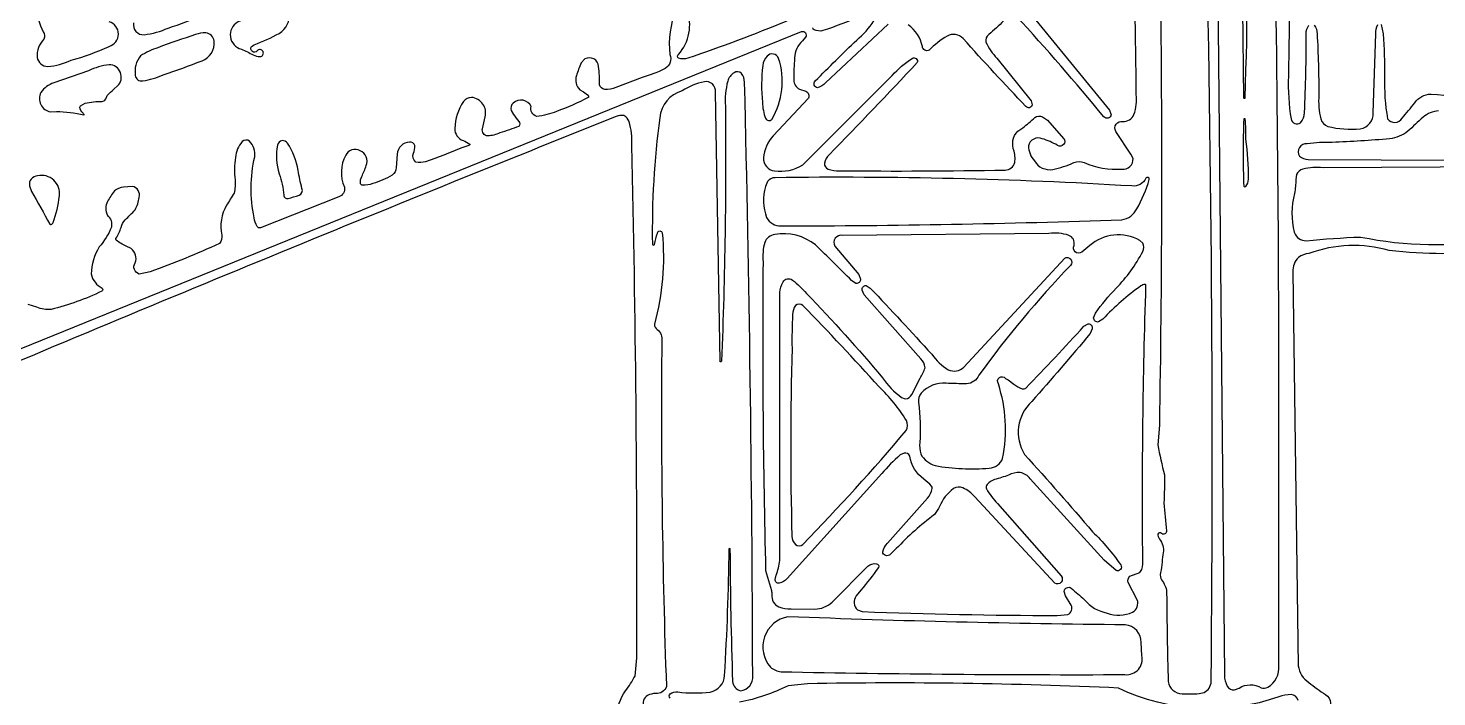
# Model space of a CAD drawing. Header units: metres. Extents: x 0.1 to 11.9, y 2.5 to 10.6.
# Drawn here: x 6.78 to 9.072, y 4.106 to 5.194 of the extents above; entities that cross this region are included whole.
import ezdxf

# ---------------------------------------------------------------- set-up
doc = ezdxf.new("R2010")
doc.units = ezdxf.units.M

msp = doc.modelspace()

# ---------------------------------------------------------------- linework, layer by layer
at = {"layer": 'Layer 1', "color": 0}
for points in [[(8.71476, 5.4156), (8.72684, 4.14088, 0.1156), (8.73146, 4.12291, 0.294), (8.74319, 4.1172), (8.75065, 4.12002, -0.2821), (8.78691, 4.12032, 0.2266), (8.79729, 4.12141, 0.2874), (8.81556, 4.15673), (8.81532, 4.61033, 0.0057), (8.80529, 5.52255, 0.108), (8.80059, 5.53992, 0.415), (8.78254, 5.54529, 0.2374), (8.76817, 5.52551, 0.0437), (8.76606, 5.44707, -0.0063), (8.76018, 5.0802, -0.363), (8.75939, 5.07954, -0.363), (8.7586, 5.0802), (8.75338, 5.51654, 0.1923), (8.74632, 5.53152), (8.73033, 5.54667, 0.4585), (8.72611, 5.54584, 0.1082), (8.71476, 5.4156)], [(7.16731, 5.22145, 0.0236), (7.12114, 5.20386, 0.3054), (7.10936, 5.17979, 0.3054), (7.12724, 5.15984, -0.0296), (7.14636, 5.15044, 0.104), (7.15769, 5.14768, 0.5403), (7.16243, 5.15592, 0.5403), (7.15299, 5.15697, -0.3953), (7.14508, 5.15604, -0.3952), (7.14364, 5.16387), (7.14822, 5.16707, 0.0342), (7.1888, 5.18553, 0.3118), (7.20468, 5.21927, 0.3695), (7.19425, 5.22904, 0.0744), (7.16731, 5.22145)], [(6.99997, 5.11823, 0.0143), (7.06326, 5.14088, 0.3255), (7.08314, 5.17266, 0.3427), (7.06927, 5.18613, 0.1095), (7.05265, 5.18348, 0.0133), (6.99148, 5.16222, 0.0646), (6.96325, 5.14896, 0.2145), (6.95458, 5.117, 0.4269), (6.96674, 5.1083, 0.0829), (6.99997, 5.11823)], [(7.99041, 5.04551, 0.2158), (8.00151, 5.14482, 0.5543), (7.98257, 5.14827, 0.1837), (7.97564, 5.13322, 0.0506), (7.97502, 5.07312, 0.0792), (7.98021, 5.04732, 0.5436), (7.99041, 5.04551)], [(6.9119, 5.13445, 0.0738), (6.87855, 5.12475), (6.82212, 5.10514, 0.161), (6.8011, 5.08929, 0.4954), (6.81647, 5.05763), (6.82618, 5.05841, -0.0529), (6.87085, 5.05266), (6.87124, 5.05283), (6.87126, 5.05324, 0.0544), (6.86774, 5.058, -0.3523), (6.86523, 5.06783), (6.87287, 5.07167, -0.078), (6.90078, 5.07453, 0.292), (6.90751, 5.08152, -0.098), (6.9091, 5.08414, -0.0198), (6.91967, 5.09472), (6.92557, 5.0999, 0.3068), (6.93044, 5.12181, 0.3068), (6.9119, 5.13445)], [(8.76124, 5.01341, -0.039), (8.76528, 4.94823, -0.1426), (8.7614, 4.93626, -0.2882), (8.76008, 4.93539, -0.2889), (8.75873, 4.93621, -0.0145), (8.75875, 5.04625, -0.362), (8.75952, 5.04689, -0.362), (8.76029, 5.04625, -0.0253), (8.76124, 5.01341)], [(7.19341, 5.01091, 0.2444), (7.18619, 5.00367, 0.1318), (7.18885, 4.95698, -0.069), (7.19606, 4.92216, 0.4597), (7.2034, 4.91684, 0.0193), (7.22107, 4.92194, 0.4069), (7.22584, 4.93328, -0.0375), (7.21981, 4.96257, 0.0968), (7.20219, 5.00681, 0.2662), (7.19341, 5.01091)], [(6.79556, 4.9535, 0.4562), (6.78243, 4.93743), (6.78579, 4.92822, -0.0084), (6.81543, 4.8749, 0.3727), (6.81767, 4.8743, 0.1757), (6.82078, 4.87748, 0.0657), (6.83107, 4.9209, 0.5321), (6.79556, 4.9535)], [(8.56013, 4.88212, 0.2415), (8.58437, 4.89996, 0.0602), (8.60447, 4.94749, 0.3696), (8.60255, 4.95098, 0.3697), (8.5988, 4.94963, -0.3309), (8.57635, 4.9371, 0.0181), (7.99555, 4.95064, 0.2516), (7.98348, 4.94423), (7.98001, 4.93631, 0.1579), (7.9819, 4.88578, 0.2723), (8.00545, 4.87206, 0.0082), (8.56013, 4.88212)], [(7.98031, 4.31139), (7.98981, 4.27872, -0.0504), (7.99045, 4.27193, 0.3327), (8.00178, 4.25209, 0.1062), (8.02169, 4.24877), (8.05998, 4.24855, 0.1869), (8.08844, 4.25984), (8.14657, 4.31835, -0.2098), (8.16048, 4.32244, -0.5237), (8.16375, 4.31614, -0.0287), (8.13506, 4.27951), (8.1277, 4.26985, 0.3758), (8.12998, 4.24727), (8.13738, 4.2444, 0.0079), (8.45453, 4.23794), (8.4721, 4.23974, 0.4219), (8.47765, 4.25502), (8.46836, 4.27028), (8.46615, 4.27732, -0.2789), (8.4703, 4.28336, -0.2792), (8.4776, 4.2825, -0.0155), (8.49914, 4.26375, 0.1751), (8.53607, 4.24208, 0.2006), (8.57737, 4.24361, 0.3576), (8.58508, 4.26383), (8.57046, 4.29195, -0.3033), (8.57311, 4.30225), (8.58906, 4.3082), (8.5924, 4.31303, 0.0827), (8.594, 4.33056, -0.0105), (8.59918, 4.77521, 0.5135), (8.59773, 4.77688, 0.127), (8.59095, 4.7745, 0.0493), (8.52903, 4.72047), (8.522, 4.71587, -0.4713), (8.51403, 4.72249), (8.51699, 4.73033, -0.0345), (8.55063, 4.77069, 0.0728), (8.59403, 4.83061, 0.2285), (8.59427, 4.84403), (8.58917, 4.84866, 0.3148), (8.50766, 4.84005), (8.49456, 4.82922, -0.3392), (8.48401, 4.83009, -0.3392), (8.48211, 4.8405, 0.3962), (8.47362, 4.85679, 0.1168), (8.44116, 4.85976), (8.10561, 4.85679, 0.2951), (8.09361, 4.85193, 0.295), (8.09313, 4.839), (8.13192, 4.7933), (8.13486, 4.78545, -0.4725), (8.12721, 4.77854), (8.1202, 4.7832, 0.0053), (8.06136, 4.84119, 0.2212), (7.99521, 4.85807, 0.2779), (7.97875, 4.84538, 0.0871), (7.97613, 4.81356, 0.0086), (7.98031, 4.31139)], [(8.40173, 4.50012, -0.0072), (8.51237, 4.3743, -0.0473), (8.55827, 4.3203, -0.3261), (8.55762, 4.313, -0.3258), (8.5505, 4.31138), (8.53124, 4.32824), (8.41098, 4.46071, 0.1564), (8.39475, 4.47096, 0.1232), (8.37549, 4.46662, -0.0313), (8.35277, 4.45921, 0.1399), (8.34075, 4.45146, 0.2902), (8.33961, 4.4442, 0.0472), (8.35736, 4.42024), (8.46121, 4.30249, -0.3678), (8.46115, 4.29217, -0.3678), (8.45096, 4.29057), (8.32065, 4.43119, 0.1038), (8.30145, 4.44587, 0.2294), (8.28582, 4.44458, 0.1306), (8.26327, 4.41548, -0.0723), (8.25506, 4.40261, 0.039), (8.1928, 4.34687), (8.18324, 4.33767, -0.2964), (8.17566, 4.33567, -0.2964), (8.17076, 4.34179, -0.1416), (8.17867, 4.35559), (8.24368, 4.4289, 0.1159), (8.2514, 4.4448, 0.2043), (8.25009, 4.44879, 0.0498), (8.23798, 4.46013, -0.219), (8.21518, 4.49752, 0.3392), (8.2058, 4.50255), (8.19912, 4.49941, 0.0313), (8.16915, 4.46902), (8.01538, 4.29825, -0.1556), (8.00215, 4.29083, -0.4911), (7.99588, 4.29661), (7.99736, 4.30378, 0.057), (8.00341, 4.32764), (8.00355, 4.76379, -0.1182), (8.00862, 4.78095, -0.457), (8.02392, 4.78407, -0.0484), (8.04697, 4.76228, -0.0154), (8.17049, 4.62516, 0.0847), (8.20131, 4.59303), (8.20761, 4.59064, 0.2712), (8.21816, 4.59758), (8.23157, 4.62424, 0.0641), (8.23965, 4.64134, 0.1812), (8.23297, 4.65568), (8.14068, 4.76014), (8.13741, 4.76771, -0.5066), (8.14387, 4.775), (8.15063, 4.77104, -0.0051), (8.25059, 4.6632, 0.0911), (8.27759, 4.63792, 0.3061), (8.30276, 4.64221), (8.46691, 4.81964, -0.3695), (8.47668, 4.8178, -0.3693), (8.47638, 4.80788, 0.0348), (8.32725, 4.629, -0.2792), (8.30737, 4.61509, -0.0074), (8.27393, 4.61607, 0.235), (8.23356, 4.60002, 0.2285), (8.22931, 4.58487, -0.042), (8.23128, 4.51992, 0.0976), (8.23258, 4.50101, 0.2006), (8.25637, 4.48201, 0.0658), (8.34411, 4.47797, 0.3017), (8.36598, 4.49376, 0.1278), (8.35905, 4.61501, -0.4018), (8.36064, 4.62517, -0.4018), (8.37086, 4.62401), (8.37471, 4.62154), (8.38411, 4.61444, 0.091), (8.3978, 4.60716, 0.2385), (8.40391, 4.60815, 0.0058), (8.49828, 4.70883), (8.50529, 4.71271, -0.4913), (8.51172, 4.70488), (8.50839, 4.69725, -0.0114), (8.41321, 4.58638, 0.359), (8.40173, 4.50012)], [(8.04059, 4.35387, 0.0197), (8.20893, 4.53923, 0.2462), (8.20943, 4.55565, 0.0617), (8.16486, 4.61022, 0.011), (8.04088, 4.74252, 0.3526), (8.029, 4.74255, 0.1486), (8.02406, 4.72789, 0.014), (8.02327, 4.67307, 0.0133), (8.023, 4.36727, 0.1626), (8.02888, 4.35345, 0.3646), (8.04059, 4.35387)], [(8.01666, 4.23608, 0.2687), (7.97866, 4.20337, 0.2687), (7.98813, 4.15414, 0.1629), (8.00549, 4.14657, 0.0058), (8.56504, 4.14191, 0.5232), (8.59226, 4.173), (8.59136, 4.19411, 0.3909), (8.56551, 4.22297, -0.0077), (8.01666, 4.23608)]]:
    msp.add_lwpolyline(points, format="xyb", close=True, dxfattribs=at)
for points in [[(8.62296, 5.24191, -0.0069), (8.621, 4.54763), (8.61824, 4.51593, 0.0067), (8.62915, 4.46685, -0.014), (8.62853, 4.42119, 0.0119), (8.63248, 4.37586, -0.5722), (8.62608, 4.37067), (8.62275, 4.37272, 0.5512), (8.61863, 4.36898, 0.1549), (8.62269, 4.36018, -0.2152), (8.62671, 4.33708, -0.0098), (8.6225, 4.30403, 0.1928), (8.62588, 4.29372, -0.1724), (8.63283, 4.27425, 0.0054), (8.63538, 4.13063, 0.3653), (8.6581, 4.11079, 0.0236), (8.68566, 4.1109), (8.69366, 4.1127, 0.2707), (8.70535, 4.13065, 0.0088), (8.69395, 5.50587, 0.0409)], [(8.83032, 5.39007, -0.0119), (8.83097, 5.11571, 0.049), (8.83537, 5.04614, 0.5433), (8.85083, 5.04003, 0.168), (8.85724, 5.05658, 0.0133), (8.85975, 5.18501, -0.1746), (8.86441, 5.19893, -0.4834)], [(5.41182, 4.12168), (8.03878, 5.18862), (8.03878, 5.18862, -0.3025), (8.04513, 5.1862, -0.3024), (8.04535, 5.1794), (8.04028, 5.17345, 0.2048), (8.0275, 5.14547, 0.029), (8.0261, 5.10975, 0.2717), (8.03524, 5.09474), (8.04555, 5.09125, -0.4468), (8.04999, 5.07996), (7.99255, 5.01893, 0.1541), (7.97682, 4.98297, 0.4109), (7.99482, 4.96182, 0.182), (8.04096, 4.97175), (8.18614, 5.11711, -0.0633), (8.2187, 5.14468, -0.3327), (8.22531, 5.14436, -0.3328), (8.22688, 5.13792, -0.0063), (8.08378, 4.98808, 0.1518), (8.07596, 4.97411, 0.325), (8.08228, 4.96454, 0.1003), (8.10017, 4.96184, 0.0059), (8.37009, 4.96294, 0.3086), (8.38586, 4.97523), (8.38629, 4.98292, 0.0452), (8.38461, 4.99365, -0.2925), (8.3905, 5.02642), (8.39883, 5.0318, 0.0116), (8.41848, 5.04833, -0.3104), (8.43085, 5.04963), (8.43876, 5.04423), (8.46492, 5.01462, -0.3841), (8.46519, 5.00456, -0.3841), (8.45521, 5.00325, 0.059), (8.43042, 5.0141, 0.4759), (8.40808, 5.00242, 0.1909), (8.41782, 4.9781, 0.3206), (8.4475, 4.96411, 0.059), (8.4818, 4.97517, -0.1978), (8.49873, 4.97523, 0.1185), (8.55993, 4.96467, 0.4819), (8.5781, 4.9817), (8.5745, 4.98917), (8.55029, 5.02605, -0.2988), (8.55059, 5.03771, -0.299), (8.56141, 5.0421, 0.3098), (8.5796, 5.05342, 0.1226), (8.58314, 5.08602, 0.0102), (8.57688, 5.36722, 0.036)], [(6.79447, 5.26845, 0.1719), (6.80467, 5.18807, -0.2572), (6.80589, 5.17599, 0.2248), (6.7948, 5.14645, 0.3423), (6.81198, 5.13156, 0.0872), (6.85015, 5.14165), (6.85015, 5.14165, 0.0352), (6.91215, 5.16426, 0.3329), (6.92706, 5.18436, 0.333), (6.91196, 5.20433)], [(8.38095, 5.25518), (8.53973, 5.0607), (8.53973, 5.0607), (8.54262, 5.05317, -0.296), (8.53783, 5.04765, -0.2959), (8.53084, 5.04977, 0.0109), (8.38818, 5.21401, 0.2683)], [(7.83411, 5.22345, 0.1243), (7.82459, 5.15111, -0.3518), (7.81709, 5.12828, -0.0456), (7.77953, 5.1137), (7.73673, 5.09766, -0.126), (7.71857, 5.09439, -0.3037), (7.70991, 5.10183, 0.0476), (7.70827, 5.13143, 0.5705), (7.68612, 5.1438), (7.68017, 5.13729, 0.0261), (7.67248, 5.11667, 0.3012), (7.67807, 5.09382), (7.68419, 5.09029, -0.0995), (7.69184, 5.08351, -0.4477), (7.69131, 5.08088, -0.0316), (7.64014, 5.05845, -0.0771), (7.60791, 5.05042, -0.4243), (7.59893, 5.06671, 0.4929), (7.56966, 5.07199, 0.296), (7.5664, 5.06013), (7.5701, 5.05353, 0.0438), (7.5787, 5.04197, -0.4339), (7.57881, 5.03419, -0.0164), (7.54771, 5.0234, -0.092), (7.52818, 5.01848, -0.494), (7.51964, 5.03038, 0.022), (7.52391, 5.04941, 0.4548), (7.50183, 5.08137, 0.2196), (7.48844, 5.07462, 0.1358), (7.47445, 5.03073, 0.3206), (7.48799, 5.01112, -0.0592), (7.49873, 5.00531, -0.5565), (7.49864, 5.00362, -0.0216), (7.48604, 4.99934, -0.0143), (7.42697, 4.97659, -0.1274), (7.41102, 4.97597, -0.3671), (7.40744, 4.99043, 0.075), (7.40974, 5.00283, 0.3505), (7.40065, 5.00858, 0.3719), (7.3807, 4.98911), (7.37925, 4.96677, -0.2153), (7.37278, 4.95484, -0.0637), (7.34107, 4.94106, -0.0969), (7.32424, 4.93833, -0.3652), (7.32085, 4.94169, -0.1459), (7.32299, 4.95229, 0.0324), (7.33049, 4.97041, 0.4266), (7.32025, 4.99451, 0.4248), (7.29699, 4.9872, 0.2303), (7.2949, 4.93508, -0.4033), (7.28575, 4.91965), (7.15817, 4.86892, -0.324), (7.15291, 4.87107, -0.1108), (7.14789, 4.88545, -0.1077), (7.14888, 4.98477, 0.2417), (7.14047, 5.01003, 0.3783), (7.12853, 5.00927, 0.174), (7.1176, 4.98353, 0.0795), (7.11691, 4.94698, -0.0936), (7.11522, 4.92557, -0.0089), (7.10303, 4.90564, 0.187), (7.09526, 4.85728, -0.254), (7.09147, 4.84356, -0.0226), (6.97889, 4.7975), (6.96081, 4.79385, -0.4912), (6.95436, 4.81208, 0.3441), (6.94769, 4.83522), (6.9395, 4.83892, -0.0455), (6.92371, 4.8489, -0.3583), (6.92309, 4.8515, 0.065), (6.93137, 4.86975, -0.1047), (6.93798, 4.88217, 0.0281), (6.95437, 4.8984, 0.1058), (6.96078, 4.91856, 0.4472), (6.94968, 4.93651), (6.93536, 4.93493, 0.1655), (6.92058, 4.92912, 0.0317), (6.90933, 4.91207, 0.2376), (6.9094, 4.88932, -0.2658), (6.91578, 4.87013, -0.087), (6.89581, 4.83799, 0.12), (6.88267, 4.79392, 0.2229), (6.90055, 4.77085, -0.5687), (6.90014, 4.76591, -0.0513), (6.81765, 4.7361, -0.1293), (6.79431, 4.73998), (6.78014, 4.74405, 0.2315)], [(6.95166, 5.20238, 0.4805), (6.96895, 5.18325, 0.0752), (7.00812, 5.19409, 0.0182), (7.06521, 5.21515, 0.1372)], [(8.01475, 5.20539, -0.0148), (7.85382, 5.1449, -0.1283), (7.83865, 5.14504, -0.5259), (7.83852, 5.15128, 0.2734), (7.85249, 5.22418, 0.2884)], [(8.13445, 5.21338, -0.0211), (8.07348, 5.18992, -0.1703), (8.05932, 5.19121, -0.2811), (8.0571, 5.19424, -0.2817)], [(8.17979, 5.20069), (8.07798, 5.10492, -0.1306), (8.0648, 5.09708, -0.298), (8.05935, 5.10134, -0.298), (8.06107, 5.10805, -0.0065), (8.12854, 5.1747, 0.09), (8.15625, 5.20607, 0.5388)], [(8.36761, 5.20601, -0.0288), (8.34336, 5.18378, 0.2935), (8.33879, 5.17099, 0.0801), (8.3567, 5.14503), (8.41218, 5.07576), (8.41403, 5.06929, -0.3037), (8.40988, 5.06456, -0.3038), (8.40393, 5.0666, -0.0094), (8.3018, 5.17708, 0.3285), (8.27567, 5.18117, 0.0563), (8.24624, 5.15802, -0.5194), (8.23531, 5.16401, 0.1909), (8.2124, 5.1993, 0.1865)], [(8.87309, 5.19893, -0.1521), (8.87772, 5.18501, -0.0105), (8.88067, 5.08523, 0.0847), (8.8837, 5.04627, 0.2339), (8.89501, 5.03415, 0.0858), (8.948, 5.03021, 0.3866), (8.96916, 5.05628), (8.97345, 5.18447, -0.1201), (8.97629, 5.19985, -0.2884)], [(8.98193, 5.19985), (8.98525, 5.18447, -0.0166), (8.98739, 5.11558, 0.0493), (8.99226, 5.04631, 0.5361), (9.01586, 5.04754, 0.0181), (9.03647, 5.07244, -0.2474), (9.06315, 5.08662, 0.0158), (9.2306, 5.07747, 0.0712)], [(7.82496, 4.10379, -0.5141), (7.82496, 4.11053, -0.2045), (7.83727, 4.11374, 0.0573), (7.89026, 4.11336, 0.342), (7.91358, 4.14063, 0.0112), (7.92104, 4.34684, -0.3997), (7.92167, 4.34744, -0.3997), (7.9223, 4.34684, 0.0075), (7.92655, 4.13073, 0.3304), (7.93957, 4.11554, 0.4105), (7.95926, 4.14025, 0.0053), (7.94606, 5.10606, 0.1633), (7.94077, 5.12027, 0.3769), (7.92895, 5.12144, 0.1894), (7.91857, 5.10751, 0.0842), (7.91491, 5.0672, -0.0119), (7.90861, 4.65184, -0.3702), (7.90738, 4.65079, -0.3702), (7.90615, 4.65184), (7.89895, 5.08994, 0.1706), (7.89369, 5.10319, 0.2412), (7.88063, 5.10661, 0.0966), (7.84441, 5.09193, 0.307), (7.80792, 5.04827, 0.0374), (7.79608, 4.84234, 0.3456), (7.7976, 4.84088, 0.3449), (7.79936, 4.84201, -0.02), (7.80421, 4.86058, -0.3509), (7.80804, 4.86386, -0.351), (7.81209, 4.86083, -0.091), (7.79922, 4.71235, 0.2934), (7.80407, 4.7036, -0.2475), (7.81136, 4.68475, 0.0112), (7.81883, 4.12255, -0.3702), (7.80116, 4.11126, 0.1051), (7.78831, 4.10793, 0.4471), (7.78291, 4.0893, 0.1531)], [(7.73688, 4.07322, -0.136), (7.75245, 4.1153, 0.0285), (7.76777, 4.13962), (7.77047, 4.16925, 0.007), (7.76254, 5.00374, 0.0922), (7.75799, 5.04189, 0.2277), (7.74975, 5.0516, 0.1724), (7.73703, 5.05009, 0.0052), (6.61146, 4.58706), (4.83606, 3.85798, 0.2343)], [(9.0754, 5.05939, 0.1667), (9.05001, 5.049, 0.0088), (9.02557, 5.02612, -0.1327), (8.99565, 5.01375, -0.0087), (8.90204, 5.00799, 0.042), (8.86144, 5.00569, 0.2881), (8.84887, 4.99966, 0.2882), (8.84886, 4.98571, 0.1687), (8.86321, 4.98001), (9.93385, 4.97515, -0.3798)], [(9.93385, 4.9728), (8.88727, 4.96653, 0.0961), (8.85453, 4.96467, 0.2403), (8.84425, 4.95555), (8.84308, 4.94791, -0.0407), (8.84091, 4.92495, 0.1278), (8.84047, 4.86169, 0.338), (8.86011, 4.84804, -0.0148), (8.94841, 4.85404, 0.0922), (9.17036, 4.85016, 0.0465)], [(9.16984, 4.83295, -0.0639), (8.99513, 4.8321, 0.1589), (8.86422, 4.82719, 0.1421), (8.84736, 4.82089, 0.2166), (8.83812, 4.79715), (8.84704, 4.15626, 0.2273), (8.86414, 4.12912, 0.026), (8.8916, 4.10935, -0.2267), (8.8997, 4.09583, 0.0218), (8.90513, 3.95149, 0.3637), (8.94921, 3.90614, 0.0224), (9.08057, 3.90082, -0.3822)], [(8.84692, 4.10002, 0.3391), (8.83544, 4.10937, 0.09), (8.81551, 4.10595, -0.2012), (8.55448, 4.11998), (8.55448, 4.11998, 0.0159), (8.04841, 4.12711), (8.01678, 4.12377, -0.068), (7.93793, 4.09697, -0.0348)]]:
    msp.add_lwpolyline(points, format="xyb", dxfattribs=at)

doc.saveas('drawing.dxf')
